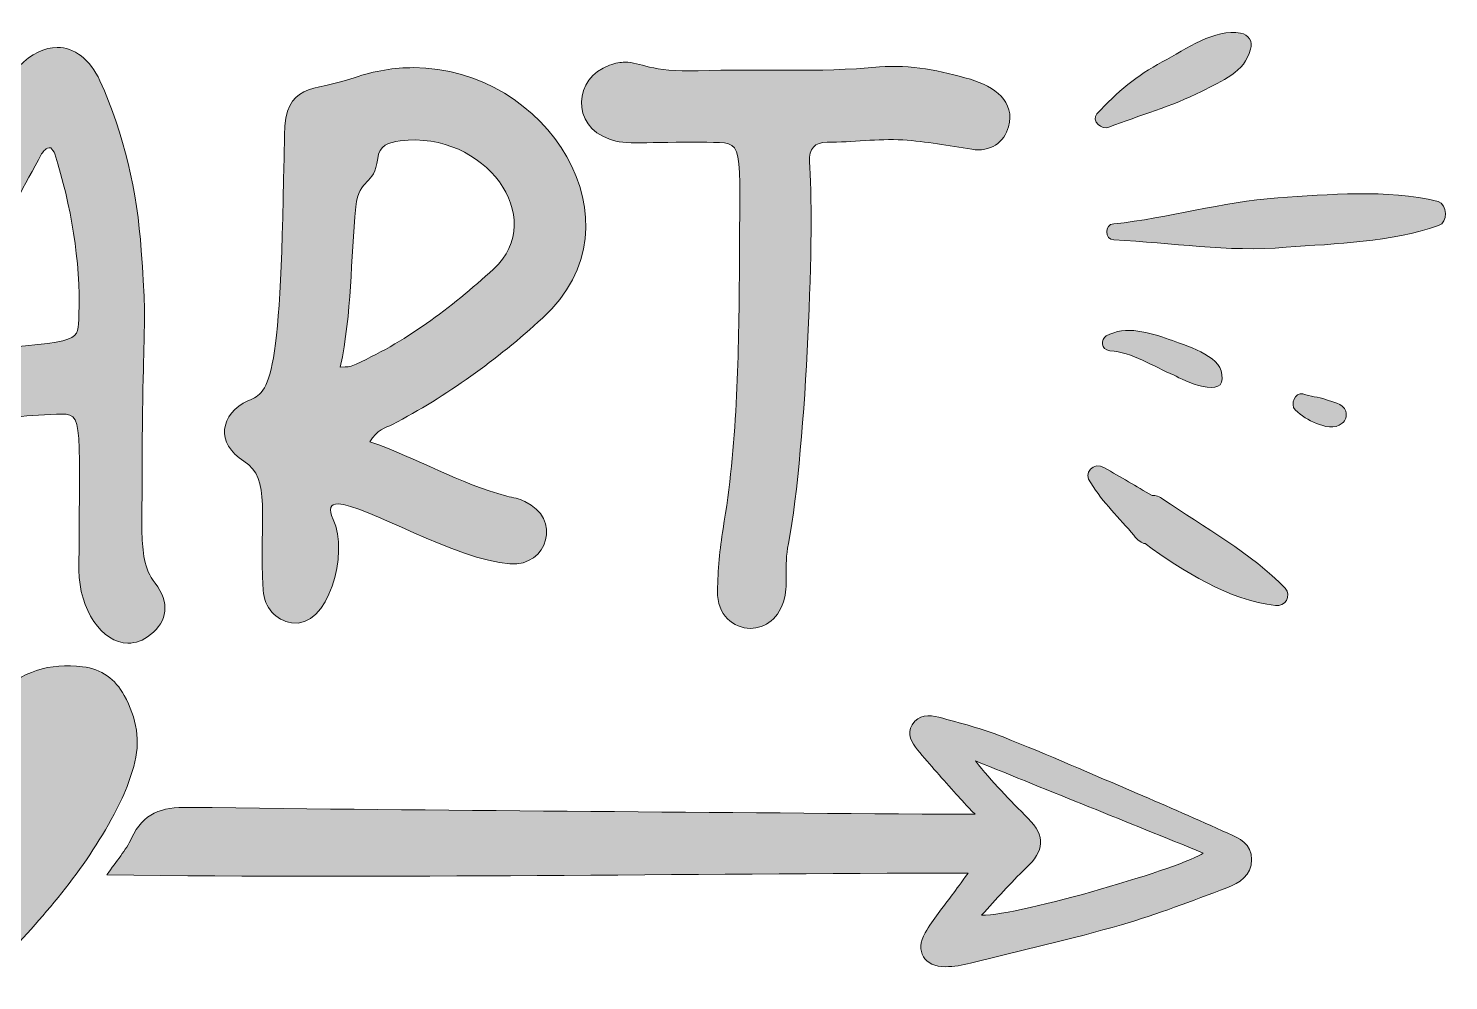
# Model space of a CAD drawing. Header units: inches. Extents: x 148 to 931, y -908 to -173.
# Drawn here: x 538.3 to 917.8, y -908.4 to -653.9 of the extents above; entities that cross this region are included whole.
import ezdxf

# ---------------------------------------------------------------- set-up
doc = ezdxf.new("R2010")
doc.units = ezdxf.units.IN
doc.header["$MEASUREMENT"] = 0
doc.layers.add('Layer 1', color=7, linetype='Continuous')

# ---------------------------------------------------------------- blocks, each defined once
blk = doc.blocks.new('block 5')
at = {"layer": 'Layer 1', "true_color": 0xffffff}
h = blk.add_hatch(color=7, dxfattribs=at)
h.dxf.hatch_style = 2
edge = h.paths.add_edge_path()
edge.add_spline(control_points=[(496.73, -809.46), (491.74, -809.46), (486.96, -805.31), (487.38, -798.24), (487.79, -793.87), (492.78, -772.26), (493.82, -767.69), (494.65, -764.15), (495.48, -760.62), (494.44, -756.88), (493.4, -753.34), (494.65, -750.43), (496.73, -747.73), (504.21, -738.17), (493.4, -738.58), (525.83, -678.52), (528.74, -673.32), (531.44, -668.12), (535.8, -663.97), (539.13, -660.64), (542.66, -658.98), (545.99, -658.98), (550.56, -658.98), (554.72, -662.1), (557.42, -667.92), (563.86, -682.26), (567.4, -697.43), (568.44, -713.23), (570.31, -738.79), (568.64, -723.62), (568.64, -788.89), (568.85, -793.67), (569.06, -798.24), (572.18, -802.19), (576.13, -807.38), (575.5, -812.37), (570.93, -815.9), (568.85, -817.57), (566.98, -818.19), (564.9, -818.19), (558.04, -818.19), (551.81, -809.25), (551.81, -798.65), (551.81, -755), (553.68, -756.67), (544.12, -757.08), (535.8, -757.5), (527.7, -758.33), (519.59, -760.41), (516.06, -761.45), (513.77, -763.32), (513.15, -767.27), (511.69, -776.2), (508.37, -784.52), (508.78, -793.67), (508.99, -797.41), (507.54, -800.94), (505.46, -804.27), (503.17, -807.8), (500.05, -809.46), (496.73, -809.46)], knot_values=[0, 0, 0, 0, 1, 1, 1, 2, 2, 2, 3, 3, 3, 4, 4, 4, 5, 5, 5, 6, 6, 6, 7, 7, 7, 8, 8, 8, 9, 9, 9, 10, 10, 10, 11, 11, 11, 12, 12, 12, 13, 13, 13, 14, 14, 14, 15, 15, 15, 16, 16, 16, 17, 17, 17, 18, 18, 18, 19, 19, 19, 20, 20, 20, 20], degree=3, periodic=1)
edge = h.paths.add_edge_path()
edge.add_spline(control_points=[(523.96, -739.83), (553.68, -737.55), (551.39, -737.55), (551.81, -730.48), (552.22, -715.72), (549.73, -701.38), (545.37, -687.45), (545.16, -686.83), (544.53, -686.2), (544.33, -685.79), (542.87, -685.79), (542.45, -686.62), (541.83, -687.45), (532.48, -704.5), (525.83, -716.97), (520.63, -735.47), (519.59, -739.21), (520.42, -740.25), (523.96, -739.83)], knot_values=[0, 0, 0, 0, 1, 1, 1, 2, 2, 2, 3, 3, 3, 4, 4, 4, 5, 5, 5, 6, 6, 6, 6], degree=3, periodic=1)
h = blk.add_hatch(color=7, dxfattribs=at)
h.dxf.hatch_style = 2
edge = h.paths.add_edge_path()
edge.add_spline(control_points=[(693.57, -663.76), (695.23, -663.13), (696.48, -662.93), (697.73, -662.93), (701.89, -662.93), (704.59, -665.63), (717.27, -665.21), (733.48, -664.59), (749.48, -665.84), (765.69, -664.17), (774.01, -663.55), (782.12, -665.21), (790.01, -667.5), (796.46, -669.37), (802.07, -673.53), (800.2, -680.18), (799.16, -684.34), (795.21, -687.04), (790.43, -686.2), (784.19, -685.17), (778.17, -684.13), (771.93, -683.71), (765.28, -683.3), (758.42, -684.34), (751.77, -684.34), (748.44, -684.34), (746.78, -686), (746.99, -689.53), (748.44, -704.7), (746.37, -765.19), (741.38, -791.59), (740.13, -798.03), (741.38, -801.98), (740.34, -806.14), (739.09, -811.54), (735.14, -814.24), (731.19, -814.24), (726.83, -814.24), (722.26, -810.71), (722.46, -804.27), (722.46, -798.65), (723.09, -793.04), (723.92, -787.64), (727.66, -765.4), (728.07, -742.95), (728.28, -720.5), (728.28, -682.47), (730.15, -684.54), (719.55, -684.34), (703.13, -684.13), (697.94, -685.17), (693.57, -683.5), (683.18, -679.97), (684.01, -667.08), (693.57, -663.76)], knot_values=[0, 0, 0, 0, 1, 1, 1, 2, 2, 2, 3, 3, 3, 4, 4, 4, 5, 5, 5, 6, 6, 6, 7, 7, 7, 8, 8, 8, 9, 9, 9, 10, 10, 10, 11, 11, 11, 12, 12, 12, 13, 13, 13, 14, 14, 14, 15, 15, 15, 16, 16, 16, 17, 17, 17, 18, 18, 18, 18], degree=3, periodic=1)
h = blk.add_hatch(color=7, dxfattribs=at)
h.dxf.hatch_style = 2
edge = h.paths.add_edge_path()
edge.add_spline(control_points=[(597.12, -753.34), (602.94, -751.06), (605.85, -748.77), (606.69, -682.47), (606.89, -668.12), (614.17, -671.03), (625.39, -667.08), (630.8, -665.21), (636.2, -664.38), (641.19, -664.38), (676.73, -664.38), (703.54, -705.74), (675.69, -731.31), (663.43, -742.53), (650.13, -752.1), (635.58, -759.78), (633.71, -760.62), (631.42, -761.24), (629.55, -764.36), (642.23, -768.72), (653.45, -775.58), (666.13, -778.91), (667.79, -779.32), (669.46, -779.53), (670.91, -780.36), (680.89, -784.73), (677.15, -797.82), (666.96, -796.99), (652.83, -796.16), (627.89, -780.99), (621.03, -780.99), (618.95, -780.99), (618.33, -782.23), (619.78, -785.14), (623.94, -794.08), (618.53, -814.45), (608.56, -812.79), (604.4, -811.96), (601.28, -808.84), (601.07, -804.06), (599.83, -784.11), (603.36, -774.34), (595.88, -769.55), (588.4, -764.98), (589.23, -756.88), (597.12, -753.34)], knot_values=[0, 0, 0, 0, 1, 1, 1, 2, 2, 2, 3, 3, 3, 4, 4, 4, 5, 5, 5, 6, 6, 6, 7, 7, 7, 8, 8, 8, 9, 9, 9, 10, 10, 10, 11, 11, 11, 12, 12, 12, 13, 13, 13, 14, 14, 14, 15, 15, 15, 15], degree=3, periodic=1)
edge = h.paths.add_edge_path()
edge.add_spline(control_points=[(621.65, -744.41), (623.73, -744.2), (624.14, -744.41), (624.56, -744.2), (638.9, -737.96), (651.17, -728.61), (662.6, -718.21), (677.35, -704.5), (660.31, -681.22), (637.66, -683.92), (634.54, -684.34), (632.04, -685.17), (631.63, -688.7), (630.8, -696.18), (626.64, -693.48), (625.81, -701.59), (624.35, -715.72), (624.77, -729.85), (621.65, -744.41)], knot_values=[0, 0, 0, 0, 1, 1, 1, 2, 2, 2, 3, 3, 3, 4, 4, 4, 5, 5, 5, 6, 6, 6, 6], degree=3, periodic=1)
at = {"layer": 'Layer 1', "lineweight": 0}
for points, knots in [([(496.73, -809.46), (491.74, -809.46), (486.96, -805.31), (487.38, -798.24), (487.79, -793.87), (492.78, -772.26), (493.82, -767.69), (494.65, -764.15), (495.48, -760.62), (494.44, -756.88), (493.4, -753.34), (494.65, -750.43), (496.73, -747.73), (504.21, -738.17), (493.4, -738.58), (525.83, -678.52), (528.74, -673.32), (531.44, -668.12), (535.8, -663.97), (539.13, -660.64), (542.66, -658.98), (545.99, -658.98), (550.56, -658.98), (554.72, -662.1), (557.42, -667.92), (563.86, -682.26), (567.4, -697.43), (568.44, -713.23), (570.31, -738.79), (568.64, -723.62), (568.64, -788.89), (568.85, -793.67), (569.06, -798.24), (572.18, -802.19), (576.13, -807.38), (575.5, -812.37), (570.93, -815.9), (568.85, -817.57), (566.98, -818.19), (564.9, -818.19), (558.04, -818.19), (551.81, -809.25), (551.81, -798.65), (551.81, -755), (553.68, -756.67), (544.12, -757.08), (535.8, -757.5), (527.7, -758.33), (519.59, -760.41), (516.06, -761.45), (513.77, -763.32), (513.15, -767.27), (511.69, -776.2), (508.37, -784.52), (508.78, -793.67), (508.99, -797.41), (507.54, -800.94), (505.46, -804.27), (503.17, -807.8), (500.05, -809.46), (496.73, -809.46)], [0, 0, 0, 0, 1, 1, 1, 2, 2, 2, 3, 3, 3, 4, 4, 4, 5, 5, 5, 6, 6, 6, 7, 7, 7, 8, 8, 8, 9, 9, 9, 10, 10, 10, 11, 11, 11, 12, 12, 12, 13, 13, 13, 14, 14, 14, 15, 15, 15, 16, 16, 16, 17, 17, 17, 18, 18, 18, 19, 19, 19, 20, 20, 20, 20]), ([(693.57, -663.76), (695.23, -663.13), (696.48, -662.93), (697.73, -662.93), (701.89, -662.93), (704.59, -665.63), (717.27, -665.21), (733.48, -664.59), (749.48, -665.84), (765.69, -664.17), (774.01, -663.55), (782.12, -665.21), (790.01, -667.5), (796.46, -669.37), (802.07, -673.53), (800.2, -680.18), (799.16, -684.34), (795.21, -687.04), (790.43, -686.2), (784.19, -685.17), (778.17, -684.13), (771.93, -683.71), (765.28, -683.3), (758.42, -684.34), (751.77, -684.34), (748.44, -684.34), (746.78, -686), (746.99, -689.53), (748.44, -704.7), (746.37, -765.19), (741.38, -791.59), (740.13, -798.03), (741.38, -801.98), (740.34, -806.14), (739.09, -811.54), (735.14, -814.24), (731.19, -814.24), (726.83, -814.24), (722.26, -810.71), (722.46, -804.27), (722.46, -798.65), (723.09, -793.04), (723.92, -787.64), (727.66, -765.4), (728.07, -742.95), (728.28, -720.5), (728.28, -682.47), (730.15, -684.54), (719.55, -684.34), (703.13, -684.13), (697.94, -685.17), (693.57, -683.5), (683.18, -679.97), (684.01, -667.08), (693.57, -663.76)], [0, 0, 0, 0, 1, 1, 1, 2, 2, 2, 3, 3, 3, 4, 4, 4, 5, 5, 5, 6, 6, 6, 7, 7, 7, 8, 8, 8, 9, 9, 9, 10, 10, 10, 11, 11, 11, 12, 12, 12, 13, 13, 13, 14, 14, 14, 15, 15, 15, 16, 16, 16, 17, 17, 17, 18, 18, 18, 18]), ([(597.12, -753.34), (602.94, -751.06), (605.85, -748.77), (606.69, -682.47), (606.89, -668.12), (614.17, -671.03), (625.39, -667.08), (630.8, -665.21), (636.2, -664.38), (641.19, -664.38), (676.73, -664.38), (703.54, -705.74), (675.69, -731.31), (663.43, -742.53), (650.13, -752.1), (635.58, -759.78), (633.71, -760.62), (631.42, -761.24), (629.55, -764.36), (642.23, -768.72), (653.45, -775.58), (666.13, -778.91), (667.79, -779.32), (669.46, -779.53), (670.91, -780.36), (680.89, -784.73), (677.15, -797.82), (666.96, -796.99), (652.83, -796.16), (627.89, -780.99), (621.03, -780.99), (618.95, -780.99), (618.33, -782.23), (619.78, -785.14), (623.94, -794.08), (618.53, -814.45), (608.56, -812.79), (604.4, -811.96), (601.28, -808.84), (601.07, -804.06), (599.83, -784.11), (603.36, -774.34), (595.88, -769.55), (588.4, -764.98), (589.23, -756.88), (597.12, -753.34)], [0, 0, 0, 0, 1, 1, 1, 2, 2, 2, 3, 3, 3, 4, 4, 4, 5, 5, 5, 6, 6, 6, 7, 7, 7, 8, 8, 8, 9, 9, 9, 10, 10, 10, 11, 11, 11, 12, 12, 12, 13, 13, 13, 14, 14, 14, 15, 15, 15, 15]), ([(621.65, -744.41), (623.73, -744.2), (624.14, -744.41), (624.56, -744.2), (638.9, -737.96), (651.17, -728.61), (662.6, -718.21), (677.35, -704.5), (660.31, -681.22), (637.66, -683.92), (634.54, -684.34), (632.04, -685.17), (631.63, -688.7), (630.8, -696.18), (626.64, -693.48), (625.81, -701.59), (624.35, -715.72), (624.77, -729.85), (621.65, -744.41)], [0, 0, 0, 0, 1, 1, 1, 2, 2, 2, 3, 3, 3, 4, 4, 4, 5, 5, 5, 6, 6, 6, 6]), ([(523.96, -739.83), (553.68, -737.55), (551.39, -737.55), (551.81, -730.48), (552.22, -715.72), (549.73, -701.38), (545.37, -687.45), (545.16, -686.83), (544.53, -686.2), (544.33, -685.79), (542.87, -685.79), (542.45, -686.62), (541.83, -687.45), (532.48, -704.5), (525.83, -716.97), (520.63, -735.47), (519.59, -739.21), (520.42, -740.25), (523.96, -739.83)], [0, 0, 0, 0, 1, 1, 1, 2, 2, 2, 3, 3, 3, 4, 4, 4, 5, 5, 5, 6, 6, 6, 6])]:
    blk.add_open_spline(points, degree=3, knots=knots, dxfattribs=at)
blk = doc.blocks.new('block 7')
at = {"layer": 'Layer 1', "true_color": 0xffffff}
h = blk.add_hatch(color=7, dxfattribs=at)
h.dxf.hatch_style = 2
edge = h.paths.add_edge_path()
edge.add_spline(control_points=[(851.74, -670.72), (843.76, -674.81), (835.26, -677.11), (827.02, -680.29), (825.14, -681.23), (822.22, -678.57), (823.83, -676.73), (829.15, -670.89), (834.65, -666.35), (841.24, -662.86), (847.83, -659.37), (855.21, -653.89), (862.23, -655.16), (864.29, -655.54), (865.64, -657.48), (864.86, -659.47), (863.32, -665.58), (857.36, -667.91), (851.74, -670.72)], knot_values=[0, 0, 0, 0, 1, 1, 1, 2, 2, 2, 3, 3, 3, 4, 4, 4, 5, 5, 5, 6, 6, 6, 6], degree=3, periodic=1)
h = blk.add_hatch(color=7, dxfattribs=at)
h.dxf.hatch_style = 2
edge = h.paths.add_edge_path()
edge.add_spline(control_points=[(828.3, -706.16), (843.06, -704.58), (857.04, -700.29), (872.14, -699.2), (885.93, -698.29), (901.1, -696.78), (914.98, -700.14), (917.38, -701), (917.79, -705.77), (915.1, -706.55), (902.35, -711.06), (887.82, -711.41), (874.43, -712.39), (858.44, -713.75), (844, -711.13), (828.38, -710.43), (825.83, -710.4), (825.75, -706.13), (828.3, -706.16)], knot_values=[0, 0, 0, 0, 1, 1, 1, 2, 2, 2, 3, 3, 3, 4, 4, 4, 5, 5, 5, 6, 6, 6, 6], degree=3, periodic=1)
h = blk.add_hatch(color=7, dxfattribs=at)
h.dxf.hatch_style = 2
edge = h.paths.add_edge_path()
edge.add_spline(control_points=[(857.23, -746.37), (858.51, -753.41), (846.74, -747.88), (844.42, -746.6), (838.87, -744.32), (833.2, -740.31), (827.28, -740.09), (824.8, -739.64), (824.84, -737.09), (826.3, -736.08), (831.51, -733.19), (837.96, -735.21), (843.17, -737), (847.15, -738.58), (856.89, -741.19), (857.23, -746.37)], knot_values=[0, 0, 0, 0, 1, 1, 1, 2, 2, 2, 3, 3, 3, 4, 4, 4, 5, 5, 5, 5], degree=3, periodic=1)
h = blk.add_hatch(color=7, dxfattribs=at)
h.dxf.hatch_style = 2
edge = h.paths.add_edge_path()
edge.add_spline(control_points=[(878.85, -751.56), (880.84, -752.35), (882.98, -752.31), (884.96, -753.09), (886.54, -753.8), (889.5, -753.92), (890.37, -756.2), (890.55, -757.51), (890.33, -758.75), (889.36, -759.42), (887.33, -761.18), (884.52, -760.25), (882.53, -759.46), (880.13, -758.6), (878.63, -757.48), (876.79, -755.87), (875.38, -754.33), (876.79, -751.19), (878.85, -751.56)], knot_values=[0, 0, 0, 0, 1, 1, 1, 2, 2, 2, 3, 3, 3, 4, 4, 4, 5, 5, 5, 6, 6, 6, 6], degree=3, periodic=1)
h = blk.add_hatch(color=7, dxfattribs=at)
h.dxf.hatch_style = 2
edge = h.paths.add_edge_path()
edge.add_spline(control_points=[(825.88, -771.35), (830.12, -773.81), (834.35, -776.29), (838.59, -778.76), (839.49, -778.49), (840.65, -779.13), (841.41, -779.69), (852.38, -787.22), (865.17, -794.22), (874.13, -803.51), (875.89, -805.53), (874.06, -808.6), (871.58, -808.15), (859.07, -806.74), (846.84, -798.99), (836.69, -791.61), (835.87, -791.46), (834.7, -790.83), (833.69, -789.36), (829.82, -784.84), (825.47, -780.64), (822.17, -775.36), (820.07, -772.85), (822.8, -769.51), (825.88, -771.35)], knot_values=[0, 0, 0, 0, 1, 1, 1, 2, 2, 2, 3, 3, 3, 4, 4, 4, 5, 5, 5, 6, 6, 6, 7, 7, 7, 8, 8, 8, 8], degree=3, periodic=1)
at = {"layer": 'Layer 1', "lineweight": 0}
for points, knots in [([(851.74, -670.72), (843.76, -674.81), (835.26, -677.11), (827.02, -680.29), (825.14, -681.23), (822.22, -678.57), (823.83, -676.73), (829.15, -670.89), (834.65, -666.35), (841.24, -662.86), (847.83, -659.37), (855.21, -653.89), (862.23, -655.16), (864.29, -655.54), (865.64, -657.48), (864.86, -659.47), (863.32, -665.58), (857.36, -667.91), (851.74, -670.72)], [0, 0, 0, 0, 1, 1, 1, 2, 2, 2, 3, 3, 3, 4, 4, 4, 5, 5, 5, 6, 6, 6, 6]), ([(828.3, -706.16), (843.06, -704.58), (857.04, -700.29), (872.14, -699.2), (885.93, -698.29), (901.1, -696.78), (914.98, -700.14), (917.38, -701), (917.79, -705.77), (915.1, -706.55), (902.35, -711.06), (887.82, -711.41), (874.43, -712.39), (858.44, -713.75), (844, -711.13), (828.38, -710.43), (825.83, -710.4), (825.75, -706.13), (828.3, -706.16)], [0, 0, 0, 0, 1, 1, 1, 2, 2, 2, 3, 3, 3, 4, 4, 4, 5, 5, 5, 6, 6, 6, 6]), ([(857.23, -746.37), (858.51, -753.41), (846.74, -747.88), (844.42, -746.6), (838.87, -744.32), (833.2, -740.31), (827.28, -740.09), (824.8, -739.64), (824.84, -737.09), (826.3, -736.08), (831.51, -733.19), (837.96, -735.21), (843.17, -737), (847.15, -738.58), (856.89, -741.19), (857.23, -746.37)], [0, 0, 0, 0, 1, 1, 1, 2, 2, 2, 3, 3, 3, 4, 4, 4, 5, 5, 5, 5]), ([(878.85, -751.56), (880.84, -752.35), (882.98, -752.31), (884.96, -753.09), (886.54, -753.8), (889.5, -753.92), (890.37, -756.2), (890.55, -757.51), (890.33, -758.75), (889.36, -759.42), (887.33, -761.18), (884.52, -760.25), (882.53, -759.46), (880.13, -758.6), (878.63, -757.48), (876.79, -755.87), (875.38, -754.33), (876.79, -751.19), (878.85, -751.56)], [0, 0, 0, 0, 1, 1, 1, 2, 2, 2, 3, 3, 3, 4, 4, 4, 5, 5, 5, 6, 6, 6, 6]), ([(825.88, -771.35), (830.12, -773.81), (834.35, -776.29), (838.59, -778.76), (839.49, -778.49), (840.65, -779.13), (841.41, -779.69), (852.38, -787.22), (865.17, -794.22), (874.13, -803.51), (875.89, -805.53), (874.06, -808.6), (871.58, -808.15), (859.07, -806.74), (846.84, -798.99), (836.69, -791.61), (835.87, -791.46), (834.7, -790.83), (833.69, -789.36), (829.82, -784.84), (825.47, -780.64), (822.17, -775.36), (820.07, -772.85), (822.8, -769.51), (825.88, -771.35)], [0, 0, 0, 0, 1, 1, 1, 2, 2, 2, 3, 3, 3, 4, 4, 4, 5, 5, 5, 6, 6, 6, 7, 7, 7, 8, 8, 8, 8])]:
    blk.add_open_spline(points, degree=3, knots=knots, dxfattribs=at)
blk = doc.blocks.new('block 6')
at = {"layer": 'Layer 1'}
blk.add_blockref('block 7', (0, 0), dxfattribs=at)
blk = doc.blocks.new('block 9')
at = {"layer": 'Layer 1', "true_color": 0xe43b40}
h = blk.add_hatch(color=13, dxfattribs=at)
h.dxf.hatch_style = 2
edge = h.paths.add_edge_path()
edge.add_spline(control_points=[(519.77, -844.18), (523.57, -839.77), (526.71, -835.79), (530.19, -832.13), (536.33, -825.67), (544.02, -823.45), (552.77, -824.51), (557.83, -825.12), (561.51, -827.8), (563.91, -832.17), (567.2, -838.15), (568.41, -844.51), (566.45, -851.19), (565.6, -854.06), (564.6, -856.92), (563.32, -859.63), (556.05, -875.11), (545.24, -888.14), (533.64, -900.42), (526.12, -908.39), (525.01, -908.17), (516.39, -901.08), (509.15, -895.12), (502.16, -888.82), (495.44, -882.28), (488.16, -875.19), (483.48, -866.41), (481.14, -856.51), (479.35, -848.96), (479.75, -841.56), (483.74, -834.68), (489, -825.6), (498.49, -823.6), (506.66, -830.19), (510.28, -833.11), (513.25, -836.84), (516.47, -840.25), (517.59, -841.43), (518.58, -842.75), (519.77, -844.18)], knot_values=[0, 0, 0, 0, 1, 1, 1, 2, 2, 2, 3, 3, 3, 4, 4, 4, 5, 5, 5, 6, 6, 6, 7, 7, 7, 8, 8, 8, 9, 9, 9, 10, 10, 10, 11, 11, 11, 12, 12, 12, 13, 13, 13, 13], degree=3, periodic=1)
h = blk.add_hatch(color=13, dxfattribs=at)
h.dxf.hatch_style = 2
edge = h.paths.add_edge_path()
edge.add_spline(control_points=[(789.42, -879.64), (712.19, -879.77), (636.34, -881.14), (559.27, -880.13), (561.86, -876.36), (564.36, -873.58), (565.86, -870.34), (568.97, -863.61), (573.81, -862), (581.07, -862.09), (648.52, -862.95), (715.97, -863.39), (783.42, -863.94), (785.59, -863.96), (787.76, -863.94), (791.25, -863.94), (788.94, -861.47), (787.55, -860.06), (786.24, -858.58), (782.76, -854.64), (779.22, -850.75), (775.9, -846.69), (774.35, -844.81), (772.95, -842.56), (774.48, -839.99), (776.15, -837.21), (779.01, -837.32), (781.54, -838), (787.33, -839.53), (793.17, -841.06), (798.73, -843.27), (810.76, -848.07), (822.64, -853.25), (834.56, -858.35), (842.66, -861.82), (850.75, -865.36), (858.78, -869), (861.84, -870.38), (865.2, -871.82), (865.16, -876.02), (865.12, -880.34), (861.91, -882.32), (858.55, -883.58), (849.24, -887.08), (839.95, -890.72), (830.42, -893.46), (817.07, -897.29), (803.51, -900.39), (790.02, -903.73), (787.85, -904.26), (785.58, -904.67), (783.35, -904.69), (777.69, -904.73), (775.1, -900.54), (777.94, -895.58), (779.98, -892.01), (782.71, -888.84), (785.14, -885.5), (786.31, -883.88), (787.5, -882.26), (789.42, -879.64)], knot_values=[0, 0, 0, 0, 1, 1, 1, 2, 2, 2, 3, 3, 3, 4, 4, 4, 5, 5, 5, 6, 6, 6, 7, 7, 7, 8, 8, 8, 9, 9, 9, 10, 10, 10, 11, 11, 11, 12, 12, 12, 13, 13, 13, 14, 14, 14, 15, 15, 15, 16, 16, 16, 17, 17, 17, 18, 18, 18, 19, 19, 19, 20, 20, 20, 20], degree=3, periodic=1)
edge = h.paths.add_edge_path()
edge.add_spline(control_points=[(793.01, -890.91), (803.43, -890.97), (847.59, -877.88), (852.24, -874.29), (831.77, -866.01), (811.56, -857.83), (791.34, -849.66), (795.76, -855.22), (800.58, -860.17), (805.46, -865.05), (810.15, -869.76), (809.79, -873.72), (804.86, -878.34), (800.66, -882.27), (796.94, -886.7), (793.01, -890.91)], knot_values=[0, 0, 0, 0, 1, 1, 1, 2, 2, 2, 3, 3, 3, 4, 4, 4, 5, 5, 5, 5], degree=3, periodic=1)
at = {"layer": 'Layer 1', "lineweight": 0}
for points, knots in [([(519.77, -844.18), (523.57, -839.77), (526.71, -835.79), (530.19, -832.13), (536.33, -825.67), (544.02, -823.45), (552.77, -824.51), (557.83, -825.12), (561.51, -827.8), (563.91, -832.17), (567.2, -838.15), (568.41, -844.51), (566.45, -851.19), (565.6, -854.06), (564.6, -856.92), (563.32, -859.63), (556.05, -875.11), (545.24, -888.14), (533.64, -900.42), (526.12, -908.39), (525.01, -908.17), (516.39, -901.08), (509.15, -895.12), (502.16, -888.82), (495.44, -882.28), (488.16, -875.19), (483.48, -866.41), (481.14, -856.51), (479.35, -848.96), (479.75, -841.56), (483.74, -834.68), (489, -825.6), (498.49, -823.6), (506.66, -830.19), (510.28, -833.11), (513.25, -836.84), (516.47, -840.25), (517.59, -841.43), (518.58, -842.75), (519.77, -844.18)], [0, 0, 0, 0, 1, 1, 1, 2, 2, 2, 3, 3, 3, 4, 4, 4, 5, 5, 5, 6, 6, 6, 7, 7, 7, 8, 8, 8, 9, 9, 9, 10, 10, 10, 11, 11, 11, 12, 12, 12, 13, 13, 13, 13]), ([(789.42, -879.64), (712.19, -879.77), (636.34, -881.14), (559.27, -880.13), (561.86, -876.36), (564.36, -873.58), (565.86, -870.34), (568.97, -863.61), (573.81, -862), (581.07, -862.09), (648.52, -862.95), (715.97, -863.39), (783.42, -863.94), (785.59, -863.96), (787.76, -863.94), (791.25, -863.94), (788.94, -861.47), (787.55, -860.06), (786.24, -858.58), (782.76, -854.64), (779.22, -850.75), (775.9, -846.69), (774.35, -844.81), (772.95, -842.56), (774.48, -839.99), (776.15, -837.21), (779.01, -837.32), (781.54, -838), (787.33, -839.53), (793.17, -841.06), (798.73, -843.27), (810.76, -848.07), (822.64, -853.25), (834.56, -858.35), (842.66, -861.82), (850.75, -865.36), (858.78, -869), (861.84, -870.38), (865.2, -871.82), (865.16, -876.02), (865.12, -880.34), (861.91, -882.32), (858.55, -883.58), (849.24, -887.08), (839.95, -890.72), (830.42, -893.46), (817.07, -897.29), (803.51, -900.39), (790.02, -903.73), (787.85, -904.26), (785.58, -904.67), (783.35, -904.69), (777.69, -904.73), (775.1, -900.54), (777.94, -895.58), (779.98, -892.01), (782.71, -888.84), (785.14, -885.5), (786.31, -883.88), (787.5, -882.26), (789.42, -879.64)], [0, 0, 0, 0, 1, 1, 1, 2, 2, 2, 3, 3, 3, 4, 4, 4, 5, 5, 5, 6, 6, 6, 7, 7, 7, 8, 8, 8, 9, 9, 9, 10, 10, 10, 11, 11, 11, 12, 12, 12, 13, 13, 13, 14, 14, 14, 15, 15, 15, 16, 16, 16, 17, 17, 17, 18, 18, 18, 19, 19, 19, 20, 20, 20, 20]), ([(793.01, -890.91), (803.43, -890.97), (847.59, -877.88), (852.24, -874.29), (831.77, -866.01), (811.56, -857.83), (791.34, -849.66), (795.76, -855.22), (800.58, -860.17), (805.46, -865.05), (810.15, -869.76), (809.79, -873.72), (804.86, -878.34), (800.66, -882.27), (796.94, -886.7), (793.01, -890.91)], [0, 0, 0, 0, 1, 1, 1, 2, 2, 2, 3, 3, 3, 4, 4, 4, 5, 5, 5, 5])]:
    blk.add_open_spline(points, degree=3, knots=knots, dxfattribs=at)
blk = doc.blocks.new('block 2')
at = {"layer": 'Layer 1'}
for name in ['block 6', 'block 5', 'block 9']:
    blk.add_blockref(name, (0, 0), dxfattribs=at)

msp = doc.modelspace()

# ---------------------------------------------------------------- block references
at = {"layer": 'Layer 1'}
msp.add_blockref('block 2', (0, 0), dxfattribs=at)

doc.saveas('drawing.dxf')
